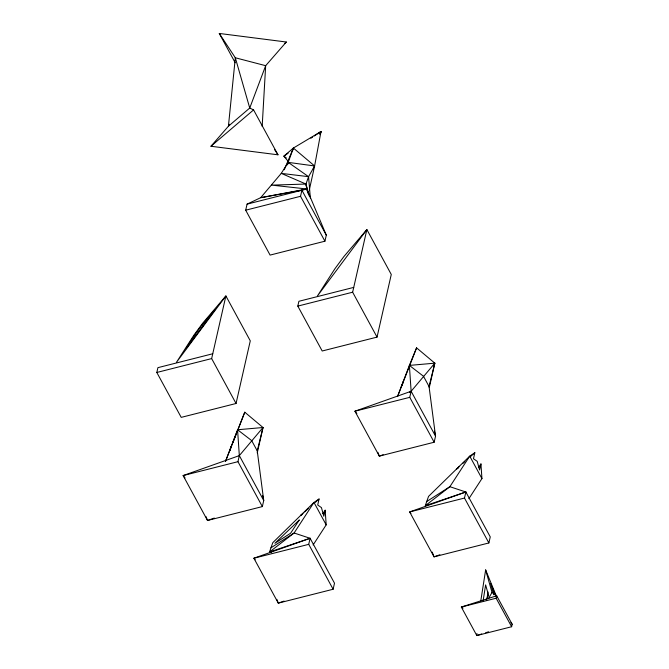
<?xml version="1.0" encoding="UTF-8"?>
<svg xmlns="http://www.w3.org/2000/svg" width="669" height="669" viewBox="0 0 669 669"><rect width="100%" height="100%" fill="white"/><g stroke="black" fill="none" stroke-linecap="round" stroke-linejoin="round"><path stroke-width="1" d="M308.476 178.69L308.568 176.675L314.606 165.962L321.011 131.509L293.382 148.05L283.857 156.161L287.72 160.811M262.173 126.382L265.668 65.687L286.315 42.013L219.281 33.45L235.212 62.769M476.972 633.56L476.813 635.55L511.626 626.736L512.186 624.294L496.691 595.786L491.999 592.433L485.644 569.938L480.71 601.423M483.11 600.904L485.619 584.898L488.604 595.494L486.129 599.884M486.932 598.914L488.027 591.906M309.337 189.862L314.606 165.962L293.382 148.05L284.292 169.742M236.048 403.491L211.655 358.584L225.888 295.949L176.407 362.397L193.893 335.161L202.874 322.976L225.888 295.949L250.281 340.847L236.048 403.491L181.215 417.372L156.814 372.474L157.909 367.657L212.75 353.767M245.69 210.191L247.07 204.137L260.667 197.698L306.828 188.976L326.305 235.145L324.925 241.208L270.092 255.09L245.69 210.191L300.532 196.301L301.911 190.247L306.828 188.976L305.967 184.05L308.568 176.675L288.205 162.375L293.382 148.05L292.88 150.065M232.879 442.443L244.77 412.196L263.017 427.516L239.326 455.622L183.114 475.575L207.515 520.474L262.348 506.584L237.955 461.685L239.326 455.622L237.57 429.757L263.017 427.516L257.239 452.963M377.04 337.109L352.638 292.211L366.871 229.567L317.39 296.024L334.876 268.787L343.866 256.595L366.871 229.567L391.273 274.466L377.04 337.109L322.199 350.999L297.805 306.101L298.901 301.284L353.734 287.394M262.348 506.584L263.728 500.521L257.239 450.847L251.669 440.595L237.57 429.757L225.47 461.459L230.295 449.05M333.12 589.247L334.5 583.184L310.098 538.286L253.886 558.23L278.287 603.129L333.12 589.247L308.727 544.34L310.098 538.286L294.109 533.001L270.962 547.802L269.548 551.992L271.405 552.703M270.962 547.802L272.801 542.651L313.978 502.419L319.08 498.999L317.708 505.02L321.446 507.62L323.813 516.251L325.176 510.221L322.826 513.608M397.645 396.148L409.378 365.408L434.825 363.167L411.134 391.273L354.921 411.218L379.323 456.124L434.156 442.234L409.763 397.336L411.134 391.273L409.378 365.408L416.578 347.847L434.825 363.167L429.272 387.602M434.156 442.234L435.536 436.171L429.046 386.498L423.477 376.246L409.378 365.408M488.88 542.952L464.487 498.054L465.867 491.991L449.869 486.706L426.722 501.507L425.317 505.697L465.867 491.991L490.26 536.898L488.88 542.952L434.047 556.842L409.654 511.944L465.867 491.991M426.722 501.507L428.57 496.365L469.738 456.133L474.839 452.712L473.476 458.733L477.206 461.334L479.573 469.956L480.944 463.935L478.586 467.313M511.626 626.736L496.139 598.22L496.691 595.786L461.326 607.042L476.813 635.55L481.722 633.986M287.712 164.39L288.205 162.375L314.606 165.962L313.301 168.764M257.239 450.847L263.017 427.516M429.046 386.498L434.825 363.167M320.167 134.519L321.011 131.509L314.254 135.991M319.999 134.461L321.011 131.509L318.728 133.633M400.664 388.555L403.248 381.756L402.47 383.73M244.77 412.196L229.475 451.358L231.441 446.106L230.663 448.079M397.695 396.199L400.305 389.525M401.283 387.008L416.578 347.847M229.216 124.3L228.422 126.215L210.952 146.252L277.986 154.807L253.584 109.908L249.738 108.043L235.321 57.768L219.281 33.45M286.901 165.176L288.205 162.375L281.256 173.38L260.667 197.698L301.911 190.247L326.305 235.145M488.454 598.713L491.999 592.433M319.924 133.29L321.011 131.509M195.507 333.839L185.949 348.716L214.9 309.839L202.18 324.774L195.507 333.839L196.418 335.512M313.117 544.967L326.179 524.872L325.176 510.221M468.885 498.673L481.939 478.586L480.944 463.935M303.032 513.307L300.741 515.356L302.438 514.319M304.562 511.944L308.384 508.54M315.258 502.411L319.08 498.999M459.561 466.335L456.509 469.061L458.206 468.032M462.622 463.609L464.913 461.568M470.257 456.802L474.839 452.712M284.735 43.36L286.315 42.013M210.952 146.252L253.584 109.908M409.553 392.619L411.134 391.273L435.536 436.171L434.407 431.12M425.317 505.697L449.869 486.706L469.738 456.133L481.939 478.586M409.495 392.527L411.134 391.273M288.13 153.209L283.857 156.161L286.324 157.959M310.876 138.232L312.565 137.112M383.195 454.744L379.323 456.124L377.876 452.319M214.297 518.065L207.515 520.474L206.069 516.669M284.099 601.071L278.287 603.129L276.841 599.332M439.859 554.777L434.047 556.842L432.241 552.092M310.098 538.286L269.548 551.992L294.109 533.001L313.978 502.419L326.179 524.872M485.652 632.74L488.604 631.795M247.07 204.137L301.911 190.247M297.805 306.101L352.638 292.211M156.814 372.474L211.655 358.584M409.763 397.336L354.921 411.218L356.861 413.559M237.955 461.685L183.114 475.575L185.054 477.917M464.487 498.054L409.654 511.944L410.942 513.499M308.727 544.34L253.886 558.23L255.182 559.794M496.139 598.22L461.326 607.042L463.115 608.054M510.865 622.68L512.186 624.294M274.549 149.597L277.986 154.807M300.532 196.301L324.925 241.208M202.18 324.774L203.15 326.564M239.326 455.622L263.728 500.521L262.599 495.47M485.644 569.938L496.975 597.593M495.721 595.97L490.628 583.535L493.814 594.816M308.25 193.943L306.828 188.976L271.698 185.129L305.967 184.05L309.203 195.967M307.581 192.095L305.967 184.05L281.256 173.38L308.568 176.675L310.341 197.999M235.321 57.768L228.422 126.215L249.738 108.043L265.668 65.687L235.321 57.768M299.235 520.056L290.614 533.218L274.892 543.27L299.235 520.056"/></g></svg>
